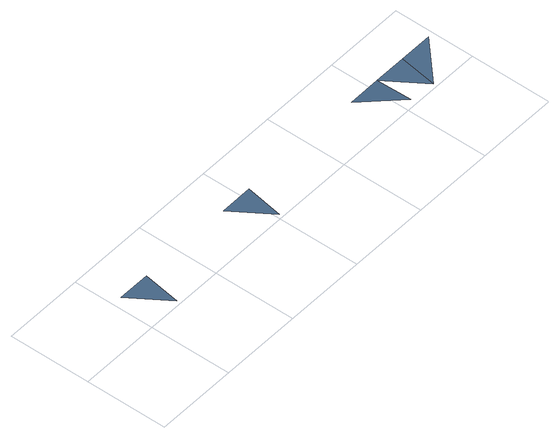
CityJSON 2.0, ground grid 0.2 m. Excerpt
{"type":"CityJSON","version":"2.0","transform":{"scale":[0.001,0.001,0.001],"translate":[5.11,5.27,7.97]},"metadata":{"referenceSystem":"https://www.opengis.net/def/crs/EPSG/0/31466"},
"CityObjects":{
"waterbody1":{"type":"WaterBody","attributes":{"description":"Lake of the Karlsruhe Institute of Technology","name":"Lake KIT","class":"1060","LandElementProperties.state":"existing","LandElementProperties.material":"water"},"geometry":[{"type":"MultiSurface","lod":"3","boundaries":[[[0,1,2]],[[3,4,5]],[[6,7,8]],[[9,10,7]],[[9,11,10]]],"semantics":{"surfaces":[{"type":"WaterGroundSurface"}],"values":[0,0,0,0,0]}}]}
},
"vertices":[
[10,90,29],[90,10,9],[90,90,29],[410,10,9],[410,90,29],[330,90,29],[820,10,19],[810,90,29],[730,90,29],[890,10,9],[890,90,29],[970,90,29]
]}
